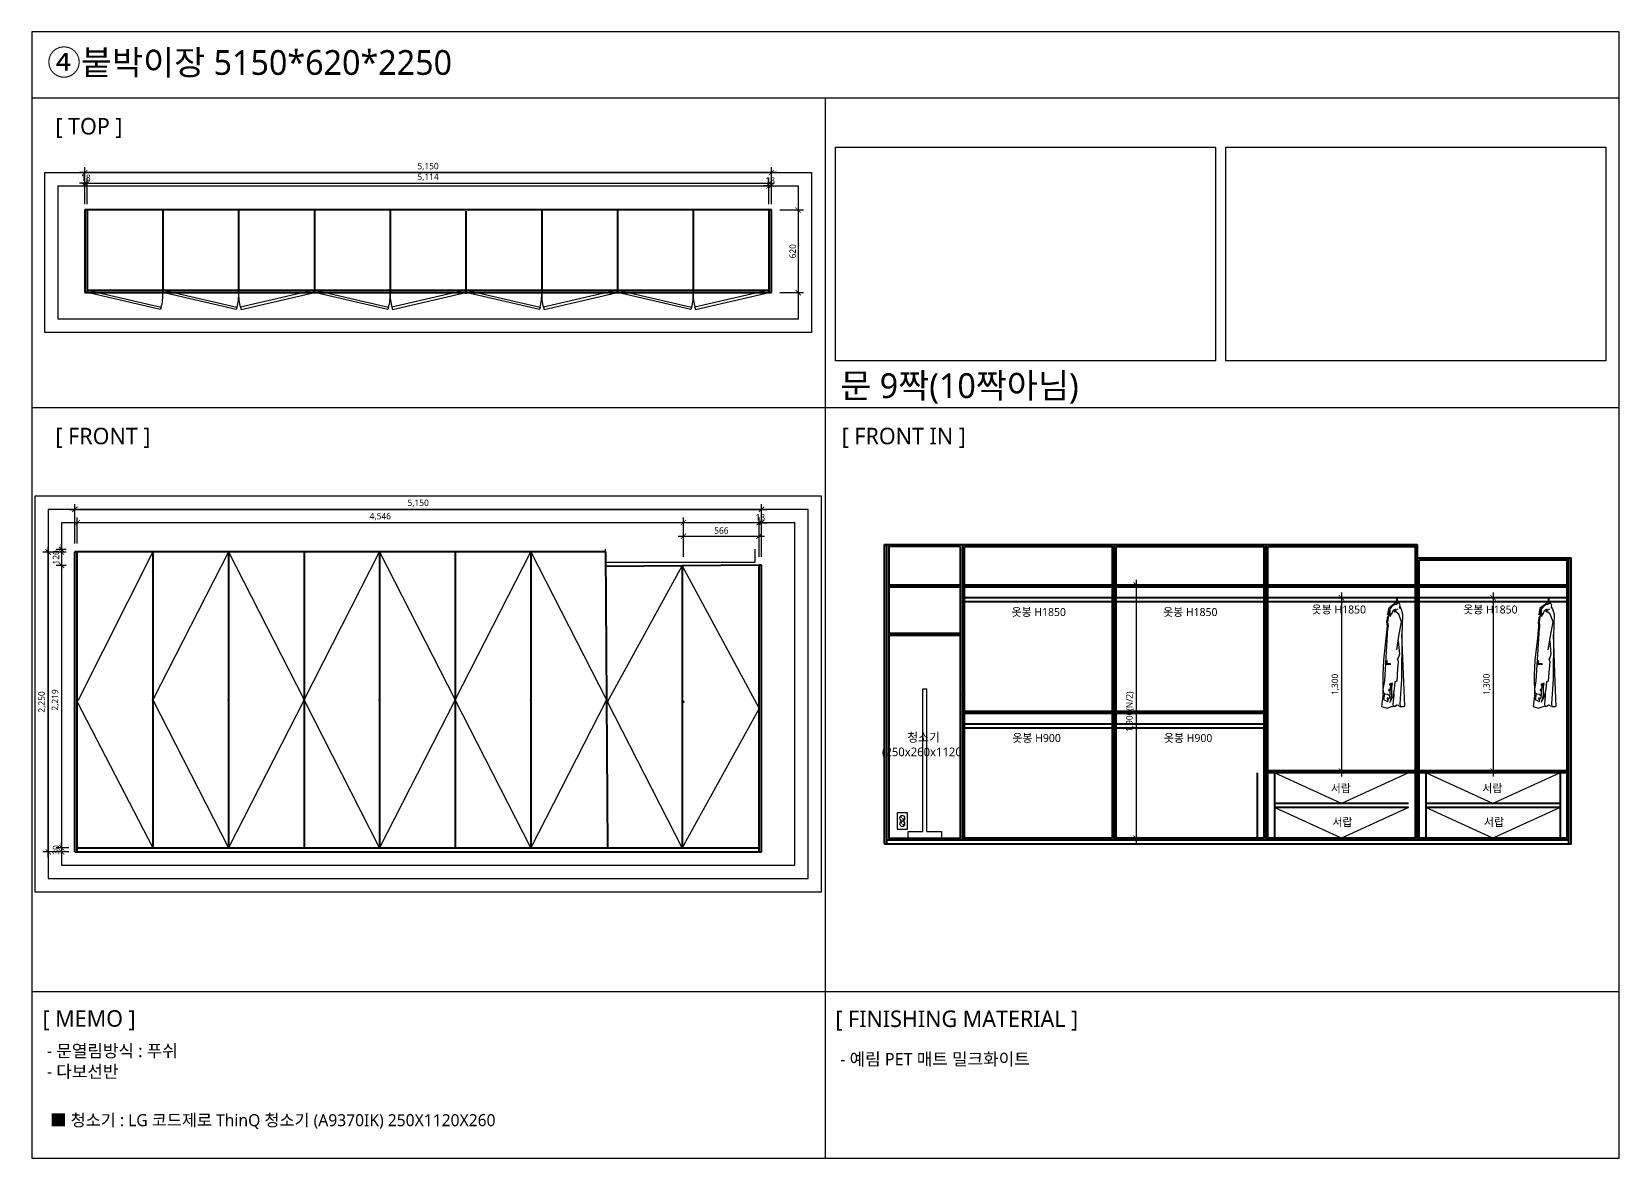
# Model space of a CAD drawing. Header units: millimetres. Extents: x 512 to 764439, y -71 to 559481.
# Drawn here: x 527000 to 538906, y 215319 to 223770 of the extents above; entities that cross this region are included whole.
import ezdxf
from ezdxf.enums import TextEntityAlignment as Align

# ---------------------------------------------------------------- set-up
doc = ezdxf.new("R2010")
doc.units = ezdxf.units.MM
doc.header["$LTSCALE"] = 50
for name, pattern in [('CENTER', [50.8, 31.75, -6.35, 6.35, -6.35]), ('DASHDOT', [1, 0.5, -0.25, 0, -0.25]), ('HIDDENX2', [19.05, 12.7, -6.35])]:
    doc.linetypes.add(name, pattern=pattern)
for name, color, linetype in [('#CENTER', 1, 'CENTER'), ('#FUR_제작', 6, 'Continuous'), ('#TEXT', 7, 'Continuous'), ('#가전가구', 252, 'Continuous'), ('#건축벽체_CON', 2, 'Continuous'), ('#콘센트.스위치', 4, 'Continuous'), ('_R_F_WIN', 4, 'Continuous')]:
    doc.layers.add(name, color=color, linetype=linetype)
doc.layers.add('#Fur', color=6, linetype='Continuous', lineweight=40)
doc.styles.add('CJ-TEXT', font='malgun.ttf')
doc.styles.add('맑은 고딕', font='malgun.ttf')
doc.styles.add('맑은고딕', font='malgun.ttf')
doc.dimstyles.new('DIM-120', dxfattribs={"dimscale": 120, "dimtxt": 0.6, "dimasz": 0.8, "dimexe": 0.8, "dimexo": 0.8, "dimgap": 0.2, "dimtad": 1, "dimdec": 0, "dimlunit": 6, "dimtxsty": '맑은고딕', "dimblk": 'ARCHTICK', "dimcen": 1, "dimdle": 0.8, "dimclrd": 5, "dimclre": 5, "dimclrt": 4, "dimadec": 0, "dimazin": 0, "dimtfac": 1, "dimtdec": 0, "dimtix": 1, "dimtmove": 2, "dimatfit": 3, "dimldrblk": 'ARCHTICK', "dimfxl": 1, "dimtolj": 1, "dimtzin": 0, "dimarcsym": 0})
picture_1 = doc.add_image_def('image1.png', size_in_pixel=(1920, 1080))
picture_2 = doc.add_image_def('image34.png', size_in_pixel=(1920, 1080))

# ---------------------------------------------------------------- blocks, each defined once
blk = doc.blocks.new('_ArchTick')
at = {"color": 0, "linetype": 'ByBlock', "const_width": 0.15}
blk.add_lwpolyline([(-0.5, -0.5), (0.5, 0.5)], dxfattribs=at)
blk = doc.blocks.new('*D297')
at = {"color": 5, "lineweight": -2, "transparency": 16777216}
for p, q in [((527397, 222497), (527397, 222673)), ((527415, 222497), (527415, 222673)), ((527397, 222633), (527357, 222633)), ((527397, 222633), (527415, 222633)), ((527415, 222633), (527455, 222633))]:
    blk.add_line(p, q, dxfattribs=at)
at = {"layer": 'Defpoints', "color": 0, "transparency": 16777216}
for p in [(527415, 222633), (527397, 222433), (527415, 222433)]:
    blk.add_point(p, dxfattribs=at)
at = {"color": 5, "lineweight": -2, "transparency": 16777216, "xscale": 40, "yscale": 40, "zscale": 40}
blk.add_blockref('_ArchTick', (527397, 222633), dxfattribs=at)
at = {"color": 5, "lineweight": -2, "transparency": 16777216, "xscale": 40, "yscale": 40, "zscale": 40, "rotation": 180}
blk.add_blockref('_ArchTick', (527415, 222633), dxfattribs=at)
at = {"color": 4, "transparency": 16777216, "insert": (527406, 222674), "char_height": 48, "attachment_point": 5, "style": '맑은고딕'}
blk.add_mtext('\\A1;18', dxfattribs=at)
blk = doc.blocks.new('*D298')
at = {"color": 5, "lineweight": -2, "transparency": 16777216}
for p, q in [((527415, 222477), (527415, 222673)), ((532529, 222497), (532529, 222673)), ((527375, 222633), (532569, 222633))]:
    blk.add_line(p, q, dxfattribs=at)
at = {"layer": 'Defpoints', "color": 0, "transparency": 16777216}
for p in [(532529, 222633), (527415, 222413), (532529, 222433)]:
    blk.add_point(p, dxfattribs=at)
at = {"color": 5, "lineweight": -2, "transparency": 16777216, "xscale": 40, "yscale": 40, "zscale": 40, "rotation": 180}
blk.add_blockref('_ArchTick', (527415, 222633), dxfattribs=at)
at = {"color": 5, "lineweight": -2, "transparency": 16777216, "xscale": 40, "yscale": 40, "zscale": 40}
blk.add_blockref('_ArchTick', (532529, 222633), dxfattribs=at)
at = {"color": 4, "transparency": 16777216, "insert": (529972, 222678), "char_height": 48, "attachment_point": 5, "style": '맑은고딕'}
blk.add_mtext('\\A1;5,114', dxfattribs=at)
blk = doc.blocks.new('*D116')
at = {"color": 5, "lineweight": -2, "transparency": 16777216}
for p, q in [((532529, 222477), (532529, 222653)), ((532547, 222477), (532547, 222653)), ((532529, 222613), (532489, 222613)), ((532529, 222613), (532547, 222613)), ((532547, 222613), (532587, 222613))]:
    blk.add_line(p, q, dxfattribs=at)
at = {"layer": 'Defpoints', "color": 0, "transparency": 16777216}
for p in [(532547, 222613), (532529, 222413), (532547, 222413)]:
    blk.add_point(p, dxfattribs=at)
at = {"color": 5, "lineweight": -2, "transparency": 16777216, "xscale": 40, "yscale": 40, "zscale": 40}
blk.add_blockref('_ArchTick', (532529, 222613), dxfattribs=at)
at = {"color": 5, "lineweight": -2, "transparency": 16777216, "xscale": 40, "yscale": 40, "zscale": 40, "rotation": 180}
blk.add_blockref('_ArchTick', (532547, 222613), dxfattribs=at)
at = {"color": 4, "transparency": 16777216, "insert": (532538, 222654), "char_height": 48, "attachment_point": 5, "style": '맑은고딕'}
blk.add_mtext('\\A1;18', dxfattribs=at)
blk = doc.blocks.new('*D117')
at = {"color": 5, "lineweight": -2, "transparency": 16777216}
for p, q in [((532587, 222713), (527357, 222713)), ((527397, 222477), (527397, 222753)), ((532547, 222477), (532547, 222753))]:
    blk.add_line(p, q, dxfattribs=at)
at = {"layer": 'Defpoints', "color": 0, "transparency": 16777216}
for p in [(527397, 222713), (527397, 222413), (532547, 222413)]:
    blk.add_point(p, dxfattribs=at)
at = {"color": 5, "lineweight": -2, "transparency": 16777216, "xscale": 40, "yscale": 40, "zscale": 40, "rotation": 180}
blk.add_blockref('_ArchTick', (527397, 222713), dxfattribs=at)
at = {"color": 5, "lineweight": -2, "transparency": 16777216, "xscale": 40, "yscale": 40, "zscale": 40}
blk.add_blockref('_ArchTick', (532547, 222713), dxfattribs=at)
at = {"color": 4, "transparency": 16777216, "insert": (529972, 222758), "char_height": 48, "attachment_point": 5, "style": '맑은고딕'}
blk.add_mtext('\\A1;5,150', dxfattribs=at)
blk = doc.blocks.new('*D299')
at = {"color": 5, "lineweight": -2, "transparency": 16777216}
for p, q in [((532611, 222433), (532787, 222433)), ((532747, 222473), (532747, 221773)), ((532611, 221813), (532787, 221813))]:
    blk.add_line(p, q, dxfattribs=at)
at = {"layer": 'Defpoints', "color": 0, "transparency": 16777216}
for p in [(532547, 222433), (532547, 221813), (532747, 221813)]:
    blk.add_point(p, dxfattribs=at)
at = {"color": 5, "lineweight": -2, "transparency": 16777216, "xscale": 40, "yscale": 40, "zscale": 40}
for p, rotation in [((532747, 222433), 90), ((532747, 221813), 270)]:
    blk.add_blockref('_ArchTick', p, dxfattribs=dict(at, rotation=rotation))
at = {"color": 4, "transparency": 16777216, "insert": (532707, 222123), "char_height": 48, "attachment_point": 5, "rotation": 90, "style": '맑은고딕'}
blk.add_mtext('\\A1;620', dxfattribs=at)
blk = doc.blocks.new('*D300')
at = {"color": 5, "lineweight": -2, "transparency": 16777216}
for p, q in [((531927, 220087), (527301, 220087)), ((527341, 219931), (527341, 220127)), ((531887, 219831), (531887, 220127))]:
    blk.add_line(p, q, dxfattribs=at)
at = {"layer": 'Defpoints', "color": 0, "transparency": 16777216}
for p in [(527341, 220087), (527341, 219867), (531887, 219767)]:
    blk.add_point(p, dxfattribs=at)
at = {"color": 5, "lineweight": -2, "transparency": 16777216, "xscale": 40, "yscale": 40, "zscale": 40, "rotation": 180}
blk.add_blockref('_ArchTick', (527341, 220087), dxfattribs=at)
at = {"color": 5, "lineweight": -2, "transparency": 16777216, "xscale": 40, "yscale": 40, "zscale": 40}
blk.add_blockref('_ArchTick', (531887, 220087), dxfattribs=at)
at = {"color": 4, "transparency": 16777216, "insert": (529614, 220132), "char_height": 48, "attachment_point": 5, "style": '맑은고딕'}
blk.add_mtext('\\A1;4,546', dxfattribs=at)
blk = doc.blocks.new('*D301')
at = {"color": 5, "lineweight": -2, "transparency": 16777216}
for p, q in [((531889, 219831), (531889, 220027)), ((532455, 219831), (532455, 220027)), ((531849, 219987), (532495, 219987))]:
    blk.add_line(p, q, dxfattribs=at)
at = {"layer": 'Defpoints', "color": 0, "transparency": 16777216}
for p in [(532455, 219987), (531889, 219767), (532455, 219767)]:
    blk.add_point(p, dxfattribs=at)
at = {"color": 5, "lineweight": -2, "transparency": 16777216, "xscale": 40, "yscale": 40, "zscale": 40, "rotation": 180}
blk.add_blockref('_ArchTick', (531889, 219987), dxfattribs=at)
at = {"color": 5, "lineweight": -2, "transparency": 16777216, "xscale": 40, "yscale": 40, "zscale": 40}
blk.add_blockref('_ArchTick', (532455, 219987), dxfattribs=at)
at = {"color": 4, "transparency": 16777216, "insert": (532172, 220028), "char_height": 48, "attachment_point": 5, "style": '맑은고딕'}
blk.add_mtext('\\A1;566', dxfattribs=at)
blk = doc.blocks.new('*D118')
at = {"color": 5, "lineweight": -2, "transparency": 16777216}
for p, q in [((532455, 220087), (532415, 220087)), ((532455, 219931), (532455, 220127)), ((532455, 220087), (532473, 220087)), ((532473, 219831), (532473, 220127)), ((532473, 220087), (532513, 220087))]:
    blk.add_line(p, q, dxfattribs=at)
at = {"layer": 'Defpoints', "color": 0, "transparency": 16777216}
for p in [(532473, 220087), (532455, 219867), (532473, 219767)]:
    blk.add_point(p, dxfattribs=at)
at = {"color": 5, "lineweight": -2, "transparency": 16777216, "xscale": 40, "yscale": 40, "zscale": 40}
blk.add_blockref('_ArchTick', (532455, 220087), dxfattribs=at)
at = {"color": 5, "lineweight": -2, "transparency": 16777216, "xscale": 40, "yscale": 40, "zscale": 40, "rotation": 180}
blk.add_blockref('_ArchTick', (532473, 220087), dxfattribs=at)
at = {"color": 4, "transparency": 16777216, "insert": (532464, 220128), "char_height": 48, "attachment_point": 5, "style": '맑은고딕'}
blk.add_mtext('\\A1;18', dxfattribs=at)
blk = doc.blocks.new('*D119')
at = {"color": 5, "lineweight": -2, "transparency": 16777216}
for p, q in [((527283, 220187), (532513, 220187)), ((527323, 219931), (527323, 220227)), ((532473, 219931), (532473, 220227))]:
    blk.add_line(p, q, dxfattribs=at)
at = {"layer": 'Defpoints', "color": 0, "transparency": 16777216}
for p in [(532473, 220187), (527323, 219867), (532473, 219867)]:
    blk.add_point(p, dxfattribs=at)
at = {"color": 5, "lineweight": -2, "transparency": 16777216, "xscale": 40, "yscale": 40, "zscale": 40, "rotation": 180}
blk.add_blockref('_ArchTick', (527323, 220187), dxfattribs=at)
at = {"color": 5, "lineweight": -2, "transparency": 16777216, "xscale": 40, "yscale": 40, "zscale": 40}
blk.add_blockref('_ArchTick', (532473, 220187), dxfattribs=at)
at = {"color": 4, "transparency": 16777216, "insert": (529898, 220232), "char_height": 48, "attachment_point": 5, "style": '맑은고딕'}
blk.add_mtext('\\A1;5,150', dxfattribs=at)
blk = doc.blocks.new('*D302')
at = {"color": 5, "lineweight": -2, "transparency": 16777216}
for p, q in [((527223, 219887), (527223, 219927)), ((527259, 219887), (527183, 219887)), ((527223, 219887), (527223, 219767)), ((527259, 219767), (527183, 219767)), ((527223, 219767), (527223, 219727))]:
    blk.add_line(p, q, dxfattribs=at)
at = {"layer": 'Defpoints', "color": 0, "transparency": 16777216}
for p in [(527323, 219887), (527223, 219767), (527323, 219767)]:
    blk.add_point(p, dxfattribs=at)
at = {"color": 5, "lineweight": -2, "transparency": 16777216, "xscale": 40, "yscale": 40, "zscale": 40}
for p, rotation in [((527223, 219887), 270), ((527223, 219767), 90)]:
    blk.add_blockref('_ArchTick', p, dxfattribs=dict(at, rotation=rotation))
at = {"color": 4, "transparency": 16777216, "insert": (527182, 219827), "char_height": 48, "attachment_point": 5, "rotation": 90, "style": '맑은고딕'}
blk.add_mtext('\\A1;120', dxfattribs=at)
blk = doc.blocks.new('*D120')
at = {"layer": 'Defpoints', "color": 5, "lineweight": -2, "transparency": 16777216}
for p, q in [((527223, 219906), (527223, 217607)), ((527256, 219866), (527183, 219866)), ((527256, 217647), (527183, 217647))]:
    blk.add_line(p, q, dxfattribs=at)
at = {"layer": 'Defpoints', "color": 0, "transparency": 16777216}
for p in [(527320, 219866), (527223, 217647), (527320, 217647)]:
    blk.add_point(p, dxfattribs=at)
at = {"layer": 'Defpoints', "color": 5, "lineweight": -2, "transparency": 16777216, "xscale": 40, "yscale": 40, "zscale": 40}
for p, rotation in [((527223, 219866), 90), ((527223, 217647), 270)]:
    blk.add_blockref('_ArchTick', p, dxfattribs=dict(at, rotation=rotation))
at = {"layer": 'Defpoints', "color": 4, "transparency": 16777216, "insert": (527178, 218757), "char_height": 48, "attachment_point": 5, "rotation": 90, "style": '맑은고딕'}
blk.add_mtext('\\A1;2,219', dxfattribs=at)
blk = doc.blocks.new('*D121')
at = {"color": 5, "lineweight": -2, "transparency": 16777216}
for p, q in [((527123, 217577), (527123, 219907)), ((527259, 219867), (527083, 219867)), ((527256, 217617), (527083, 217617))]:
    blk.add_line(p, q, dxfattribs=at)
at = {"layer": 'Defpoints', "color": 0, "transparency": 16777216}
for p in [(527123, 219867), (527323, 219867), (527320, 217617)]:
    blk.add_point(p, dxfattribs=at)
at = {"color": 5, "lineweight": -2, "transparency": 16777216, "xscale": 40, "yscale": 40, "zscale": 40}
for p, rotation in [((527123, 219867), 90), ((527123, 217617), 270)]:
    blk.add_blockref('_ArchTick', p, dxfattribs=dict(at, rotation=rotation))
at = {"color": 4, "transparency": 16777216, "insert": (527078, 218742), "char_height": 48, "attachment_point": 5, "rotation": 90, "style": '맑은고딕'}
blk.add_mtext('\\A1;2,250', dxfattribs=at)
blk = doc.blocks.new('*D303')
at = {"color": 5, "lineweight": -2, "transparency": 16777216}
for p, q in [((527277, 217647), (527183, 217647)), ((527223, 217647), (527223, 217687)), ((527223, 217647), (527223, 217617)), ((527277, 217617), (527183, 217617)), ((527223, 217617), (527223, 217577))]:
    blk.add_line(p, q, dxfattribs=at)
at = {"layer": 'Defpoints', "color": 0, "transparency": 16777216}
for p in [(527341, 217647), (527223, 217617), (527341, 217617)]:
    blk.add_point(p, dxfattribs=at)
at = {"color": 5, "lineweight": -2, "transparency": 16777216, "xscale": 40, "yscale": 40, "zscale": 40}
for p, rotation in [((527223, 217647), 270), ((527223, 217617), 90)]:
    blk.add_blockref('_ArchTick', p, dxfattribs=dict(at, rotation=rotation))
at = {"color": 4, "transparency": 16777216, "insert": (527182, 217632), "char_height": 48, "attachment_point": 5, "rotation": 90, "style": '맑은고딕'}
blk.add_mtext('\\A1;30', dxfattribs=at)
blk = doc.blocks.new('clo_1')
at = {"layer": '#가전가구', "color": 252, "linetype": 'HIDDENX2', "ltscale": 100}
for p, q in [((294533, -285586), (294532, -285594)), ((294539, -285578), (294533, -285586)), ((294542, -285558), (294537, -285567)), ((294537, -285567), (294539, -285578)), ((294548, -285550), (294542, -285558)), ((294546, -285637), (294574, -285615)), ((294548, -285550), (294554, -285557)), ((294548, -285550), (294555, -285550)), ((294554, -285557), (294563, -285564)), ((294555, -285553), (294555, -285513)), ((294559, -285554), (294559, -285513)), ((294559, -285551), (294575, -285557)), ((294563, -285564), (294580, -285568)), ((294578, -285601), (294567, -285598)), ((294575, -285557), (294585, -285564)), ((294588, -285610), (294578, -285601)), ((294580, -285568), (294597, -285579)), ((294585, -285564), (294594, -285571)), ((294596, -285630), (294588, -285610)), ((294594, -285571), (294605, -285577)), ((294597, -285579), (294613, -285600)), ((294605, -285577), (294623, -285595)), ((294613, -285600), (294612, -285655)), ((294621, -285608), (294618, -285626)), ((294619, -285621), (294621, -285608)), ((294623, -285595), (294631, -285643)), ((294525, -285694), (294546, -285637)), ((294544, -285802), (294525, -285694)), ((294612, -285655), (294596, -285630)), ((294618, -285626), (294622, -285636)), ((294624, -285629), (294619, -285621)), ((294622, -285636), (294629, -285699)), ((294631, -285643), (294624, -285629)), ((294629, -285699), (294626, -285723)), ((294626, -285723), (294627, -285742)), ((294630, -285654), (294637, -285697)), ((294637, -285697), (294633, -285726)), ((294633, -285726), (294642, -285817)), ((294550, -285840), (294541, -285937)), ((294561, -285905), (294544, -285802)), ((294651, -286137), (294627, -285742)), ((294642, -285817), (294661, -285983)), ((294541, -285937), (294554, -285981)), ((294558, -285971), (294550, -285991)), ((294550, -285991), (294552, -286027)), ((294552, -286027), (294555, -286044)), ((294555, -286044), (294561, -286140)), ((294607, -286011), (294621, -286010)), ((294607, -286018), (294607, -286011)), ((294610, -286013), (294607, -286018)), ((294629, -286012), (294610, -286013)), ((294621, -286010), (294635, -286010)), ((294639, -286013), (294629, -286012)), ((294631, -285993), (294636, -285985)), ((294638, -286005), (294631, -285993)), ((294635, -286010), (294638, -286005)), ((294644, -286020), (294639, -286013)), ((294661, -285983), (294666, -286096)), ((294561, -286140), (294574, -286144)), ((294574, -286144), (294580, -286199)), ((294580, -286199), (294591, -286256)), ((294599, -286152), (294594, -286161)), ((294594, -286161), (294599, -286185)), ((294608, -286190), (294599, -286152)), ((294599, -286185), (294599, -286242)), ((294613, -286263), (294608, -286190)), ((294662, -286201), (294651, -286137)), ((294657, -286231), (294662, -286201)), ((294666, -286096), (294665, -286250)), ((294600, -286330), (294585, -286328)), ((294591, -286256), (294613, -286300)), ((294599, -286242), (294607, -286278)), ((294633, -286342), (294600, -286330)), ((294607, -286278), (294613, -286300)), ((294623, -286272), (294613, -286263)), ((294627, -286294), (294623, -286272)), ((294627, -286294), (294657, -286281)), ((294674, -286329), (294633, -286342)), ((294649, -286234), (294657, -286231)), ((294657, -286281), (294649, -286234)), ((294665, -286250), (294674, -286329))]:
    blk.add_line(p, q, dxfattribs=at)
for points in [[(294542, -285584), (294528, -285598), (294517, -285639), (294522, -285799), (294525, -286126), (294537, -286311), (294535, -286330), (294543, -286327), (294546, -286327), (294548, -286322), (294559, -286320), (294570, -286327), (294576, -286330), (294573, -286325), (294570, -286330), (294581, -286329), (294584, -286331), (294587, -286311), (294581, -286250), (294582, -286218)], [(294580, -285623), (294567, -285606), (294549, -285597)], [(294535, -286330), (294509, -286331), (294501, -286328), (294508, -286148), (294522, -285790)], [(294605, -286257), (294600, -286267)], [(294645, -286235), (294629, -286237), (294618, -286245), (294612, -286250)]]:
    blk.add_lwpolyline(points, dxfattribs=at)
for centre in [(294611, -286165), (294618, -286207), (294629, -286271)]:
    blk.add_circle(centre, 3.95, dxfattribs=at)
blk = doc.blocks.new('*D277')
at = {"color": 5, "lineweight": -2, "transparency": 16777216}
for p, q in [((537959, 219564), (537959, 218184)), ((537895, 219524), (537919, 219524)), ((537895, 218224), (537919, 218224))]:
    blk.add_line(p, q, dxfattribs=at)
at = {"layer": 'Defpoints', "color": 0, "transparency": 16777216}
for p in [(537959, 219524), (537959, 218224), (537959, 218224)]:
    blk.add_point(p, dxfattribs=at)
at = {"color": 5, "lineweight": -2, "transparency": 16777216, "xscale": 40, "yscale": 40, "zscale": 40}
for p, rotation in [((537959, 219524), 90), ((537959, 218224), 270)]:
    blk.add_blockref('_ArchTick', p, dxfattribs=dict(at, rotation=rotation))
at = {"color": 4, "transparency": 16777216, "insert": (537914, 218874), "char_height": 48, "attachment_point": 5, "rotation": 90, "style": '맑은고딕'}
blk.add_mtext('\\A1;1,300', dxfattribs=at)
blk = doc.blocks.new('*D278')
at = {"color": 5, "lineweight": -2, "transparency": 16777216}
for p, q in [((536822, 219564), (536822, 218184)), ((536758, 219524), (536782, 219524)), ((536758, 218224), (536782, 218224))]:
    blk.add_line(p, q, dxfattribs=at)
at = {"layer": 'Defpoints', "color": 0, "transparency": 16777216}
for p in [(536822, 219524), (536822, 218224), (536822, 218224)]:
    blk.add_point(p, dxfattribs=at)
at = {"color": 5, "lineweight": -2, "transparency": 16777216, "xscale": 40, "yscale": 40, "zscale": 40}
for p, rotation in [((536822, 219524), 90), ((536822, 218224), 270)]:
    blk.add_blockref('_ArchTick', p, dxfattribs=dict(at, rotation=rotation))
at = {"color": 4, "transparency": 16777216, "insert": (536777, 218874), "char_height": 48, "attachment_point": 5, "rotation": 90, "style": '맑은고딕'}
blk.add_mtext('\\A1;1,300', dxfattribs=at)
blk = doc.blocks.new('2구 콘센트 입면')
at = {"layer": '#콘센트.스위치', "color": 252}
blk.add_lwpolyline([(323692, 76358), (323764, 76358, -0.414214), (323767, 76355), (323767, 76237, -0.414214), (323764, 76234), (323692, 76234, -0.414214), (323689, 76237), (323689, 76355, -0.414214)], format="xyb", close=True, dxfattribs=at)
for centre, radius in [((323728, 76317), 20.1), ((323735, 76323), 2.26), ((323728, 76275), 20.1), ((323721, 76310), 2.26), ((323721, 76267), 2.26), ((323735, 76281), 2.26)]:
    blk.add_circle(centre, radius, dxfattribs=at)
blk = doc.blocks.new('fggdfg')
at = {"layer": '#가전가구'}
for p, q in [((365173, 20939), (365173, 22009)), ((365203, 22009), (365173, 22009)), ((365203, 20939), (365203, 22009)), ((365173, 20939), (365063, 20939)), ((365063, 20939), (365063, 20889)), ((365063, 20889), (365313, 20889)), ((365313, 20939), (365203, 20939)), ((365313, 20889), (365313, 20939))]:
    blk.add_line(p, q, dxfattribs=at)
blk = doc.blocks.new('*D279')
at = {"color": 5, "lineweight": -2, "transparency": 16777216}
for p, q in [((535197, 219619), (535323, 219619)), ((535283, 219659), (535283, 217679)), ((535197, 217719), (535323, 217719))]:
    blk.add_line(p, q, dxfattribs=at)
at = {"layer": 'Defpoints', "color": 0, "transparency": 16777216}
for p in [(535133, 219619), (535133, 217719), (535283, 217719)]:
    blk.add_point(p, dxfattribs=at)
at = {"color": 5, "lineweight": -2, "transparency": 16777216, "xscale": 40, "yscale": 40, "zscale": 40}
for p, rotation in [((535283, 219619), 90), ((535283, 217719), 270)]:
    blk.add_blockref('_ArchTick', p, dxfattribs=dict(at, rotation=rotation))
at = {"color": 4, "transparency": 16777216, "insert": (535237, 218669), "char_height": 48, "attachment_point": 5, "rotation": 90, "style": '맑은고딕'}
blk.add_mtext('\\A1;1,900(N/2)', dxfattribs=at)

msp = doc.modelspace()

# ---------------------------------------------------------------- linework, layer by layer
at = {"layer": '#CENTER', "linetype": 'DASHDOT', "ltscale": 50}
for p, q in [((527907.90992582, 219867.05351195), (527340.87889479, 218742.05351195)), ((528474.94095684, 219867.05351195), (527907.90992582, 218757.05351195)), ((528474.94095684, 219867.05351195), (529041.97198787, 218757.05351195)), ((529041.97198787, 218757.05351195), (529609.0030189, 219867.05351195)), ((529609.0030189, 219867.05351195), (530176.03404993, 218757.05351195)), ((530176.03404993, 218757.05351195), (530743.06508096, 219867.05351195)), ((530743.06508096, 219867.05351195), (531310.09611199, 218757.05351195)), ((531318.4344503, 218742.05351195), (531878.97724054, 219763.01816503)), ((531878.97724054, 219763.01816503), (532454.87889474, 218692.05351195)), ((527340.87889479, 218742.05351195), (527907.90992582, 217647.05351195)), ((527907.90992582, 218757.05351195), (528474.94095684, 217647.05351195)), ((529041.97198787, 218757.05351195), (528474.94095684, 217647.05351195)), ((529609.0030189, 217647.05351195), (529041.97198787, 218757.05351195)), ((530176.03404993, 218757.05351195), (529609.0030189, 217647.05351195)), ((530743.06508096, 217647.05351195), (530176.03404993, 218757.05351195)), ((531310.09611199, 218757.05351195), (530743.06508096, 217647.05351195)), ((531878.97724054, 217647.05351195), (531318.4344503, 218742.05351195)), ((532454.87889474, 218692.05351195), (531878.97724054, 217647.05351195))]:
    msp.add_line(p, q, dxfattribs=at)
at = {"layer": '#CENTER', "linetype": 'DASHDOT', "ltscale": 30}
for p, q in [((536822.1990676, 217979.39586353), (536318.97684539, 218209.39586353)), ((537325.42128982, 218209.39586353), (536822.1990676, 217979.39586353)), ((537958.64351204, 217979.39586353), (537455.42128982, 218209.39586353)), ((538461.86573425, 218209.39586353), (537958.64351204, 217979.39586353)), ((536822.1990676, 217719.39586353), (536318.97684539, 217949.39586353)), ((537325.42128982, 217949.39586353), (536822.1990676, 217719.39586353)), ((537958.64351204, 217719.39586353), (537455.42128982, 217949.39586353)), ((538461.86573425, 217949.39586353), (537958.64351204, 217719.39586353))]:
    msp.add_line(p, q, dxfattribs=at)
at = {"layer": '#Fur', "ltscale": 2}
for p, q in [((532547.31627791, 222433.40205701), (527397.31627791, 222433.40205701)), ((527397.31627791, 222433.40205701), (527397.31627791, 221813.40205701)), ((527415.31627791, 222433.40205701), (527415.31627791, 221813.40205701)), ((527983.53850013, 222433.40205701), (527983.53850013, 221813.40205701)), ((528551.76072235, 222433.40205701), (528551.76072235, 221813.40205701)), ((529119.98294458, 222433.40205701), (529119.98294458, 221813.40205701)), ((529688.2051668, 222433.40205701), (529688.2051668, 221813.40205701)), ((530256.42738902, 222424.40205701), (530256.42738902, 221804.40205701)), ((530824.64961124, 222433.40205701), (530824.64961124, 221813.40205701)), ((531392.87183346, 222433.40205701), (531392.87183346, 221813.40205701)), ((531961.09405569, 222433.40205701), (531961.09405569, 221813.40205701)), ((532529.31627791, 221813.40205701), (532529.31627791, 222433.40205701)), ((532547.31627791, 221813.40205701), (532547.31627791, 222433.40205701)), ((527397.31627791, 221813.40205701), (532547.31627791, 221813.40205701)), ((527415.31627791, 221831.40205701), (532529.31627791, 221831.40205701)), ((527983.53850013, 221831.40205701), (527983.53850013, 221813.40205701)), ((529119.98294458, 221831.40205701), (529119.98294458, 221813.40205701)), ((530256.42738902, 221831.40205701), (530256.42738902, 221813.40205701)), ((531392.87183346, 221831.40205701), (531392.87183346, 221813.40205701)), ((533394.86573425, 217674.39586353), (533394.86573425, 219924.39586353)), ((533394.86573425, 219924.39586353), (537390.42128982, 219924.39586353)), ((533412.8657343, 217674.39586353), (533412.8657343, 219924.39586353)), ((533981.08795652, 219924.39586353), (533981.08795652, 217704.39586353)), ((535117.53240095, 219924.39586353), (535117.53240095, 217704.39586353)), ((536253.97684539, 219924.39586353), (536253.97684539, 217704.39586353)), ((537390.42128982, 219924.39586353), (537390.42128982, 217704.39586353)), ((527322.87889479, 217617.05351195), (527322.87889479, 219867.05351195)), ((531302.87889479, 219867.05351195), (527322.87889479, 219867.05351195)), ((527340.87889479, 217617.05351195), (527340.87889479, 219867.05351195)), ((527907.90992582, 219867.05351195), (527907.90992582, 217647.05351195)), ((528474.94095684, 219867.05351195), (528474.94095684, 217647.05351195)), ((529041.97198787, 219867.05351195), (529041.97198787, 217647.05351195)), ((529609.0030189, 219867.05351195), (529609.0030189, 217647.05351195)), ((530176.03404993, 219867.05351195), (530176.03404993, 217647.05351195)), ((530743.06508096, 219867.05351195), (530743.06508096, 217647.05351195)), ((531302.31833423, 219867.05351195), (531317.87388974, 217647.05351195)), ((537390.42128982, 219824.39586353), (538544.86573425, 219824.39586353)), ((538526.86573425, 217674.39586353), (538526.86573425, 219824.39586353)), ((538544.86573425, 217674.39586353), (538544.86573425, 219824.39586353)), ((532454.87889474, 219767.05351195), (531303.07558633, 219758.98281812)), ((531878.97724054, 219763.01816503), (531878.97724054, 217647.05351195)), ((532454.87889474, 217617.05351195), (532454.87889474, 219767.05351195)), ((532472.87889479, 219767.05351195), (532454.87889474, 219767.05351195)), ((532472.87889479, 217617.05351195), (532472.87889479, 219767.05351195)), ((527340.87889479, 217647.05351195), (532454.87889474, 217647.05351195)), ((538544.86573425, 217674.39586353), (533394.86573425, 217674.39586353)), ((538526.86573425, 217704.39586353), (533412.8657343, 217704.39586353)), ((527322.87889479, 217617.05351195), (532472.87889479, 217617.05351195))]:
    msp.add_line(p, q, dxfattribs=at)
at = {"layer": '#Fur', "color": 223, "ltscale": 2}
for p, q in [((533966.08795652, 219619.39586353), (533427.8657343, 219619.39586353)), ((533966.08795652, 219604.39586353), (533427.8657343, 219604.39586353)), ((535102.53240095, 219619.39586353), (533996.08795652, 219619.39586353)), ((535102.53240095, 219604.39586353), (533996.08795652, 219604.39586353)), ((536238.97684539, 219619.39586353), (535132.53240095, 219619.39586353)), ((536238.97684539, 219604.39586353), (535132.53240095, 219604.39586353)), ((537375.42128982, 219619.39586353), (536268.97684539, 219619.39586353)), ((537375.42128982, 219604.39586353), (536268.97684539, 219604.39586353)), ((538511.86573425, 219619.39586353), (537405.42128982, 219619.39586353)), ((538511.86573425, 219604.39586353), (537405.42128982, 219604.39586353)), ((535102.53240095, 219524.39586353), (533996.08795652, 219524.39586353)), ((535102.53240095, 219524.39586353), (533996.08795652, 219524.39586353)), ((535102.53240095, 219494.39586353), (533996.08795652, 219494.39586353)), ((535102.53240095, 219494.39586353), (533996.08795652, 219494.39586353)), ((536238.97684539, 219524.39586353), (535132.53240095, 219524.39586353)), ((536238.97684539, 219524.39586353), (535132.53240095, 219524.39586353)), ((536238.97684539, 219494.39586353), (535132.53240095, 219494.39586353)), ((536238.97684539, 219494.39586353), (535132.53240095, 219494.39586353)), ((537375.42128982, 219524.39586353), (536268.97684539, 219524.39586353)), ((537375.42128982, 219494.39586353), (536268.97684539, 219494.39586353)), ((538511.86573425, 219524.39586353), (537405.42128982, 219524.39586353)), ((538511.86573425, 219494.39586353), (537405.42128982, 219494.39586353)), ((533966.08795652, 219254.39586353), (533427.8657343, 219254.39586353)), ((533966.08795652, 219239.39586353), (533427.8657343, 219239.39586353)), ((535102.53240095, 218669.39586353), (533996.08795652, 218669.39586353)), ((535102.53240095, 218654.39586353), (533996.08795652, 218654.39586353)), ((536238.97684539, 218669.39586353), (535132.53240095, 218669.39586353)), ((536238.97684539, 218654.39586353), (535132.53240095, 218654.39586353)), ((535102.53240095, 218574.39586353), (533996.08795652, 218574.39586353)), ((535102.53240095, 218574.39586353), (533996.08795652, 218574.39586353)), ((535102.53240095, 218544.39586353), (533996.08795652, 218544.39586353)), ((535102.53240095, 218544.39586353), (533996.08795652, 218544.39586353)), ((536238.97684539, 218574.39586353), (535132.53240095, 218574.39586353)), ((536238.97684539, 218574.39586353), (535132.53240095, 218574.39586353)), ((536238.97684539, 218544.39586353), (535132.53240095, 218544.39586353)), ((536238.97684539, 218544.39586353), (535132.53240095, 218544.39586353)), ((536188.97684539, 218209.39586353), (536188.97684539, 217719.39586353)), ((537375.42128982, 218224.39586353), (536268.97684539, 218224.39586353)), ((537375.42128982, 218209.39586353), (536268.97684539, 218209.39586353)), ((536318.97684539, 218209.39586353), (536318.97684539, 217719.39586353)), ((538511.86573425, 218224.39586353), (537405.42128982, 218224.39586353)), ((538511.86573425, 218209.39586353), (537405.42128982, 218209.39586353)), ((537455.42128982, 218209.39586353), (537455.42128982, 217719.39586353)), ((538461.86573425, 218209.39586353), (538461.86573425, 217719.39586353)), ((537325.42128982, 217979.39586353), (536318.97684539, 217979.39586353)), ((537325.42128982, 217949.39586353), (536318.97684539, 217949.39586353)), ((538461.86573425, 217979.39586353), (537455.42128982, 217979.39586353)), ((538461.86573425, 217949.39586353), (537455.42128982, 217949.39586353))]:
    msp.add_line(p, q, dxfattribs=at)
for points in [[(533966.08795652, 219909.39586353), (533427.8657343, 219909.39586353), (533427.8657343, 217719.39586353), (533966.08795652, 217719.39586353)], [(533996.08795652, 219909.39586353), (535102.53240095, 219909.39586353), (535102.53240095, 217719.39586353), (533996.08795652, 217719.39586353)], [(535132.53240095, 219909.39586353), (536238.97684539, 219909.39586353), (536238.97684539, 217719.39586353), (535132.53240095, 217719.39586353)], [(536268.97684539, 219909.39586353), (537375.42128982, 219909.39586353), (537375.42128982, 217719.39586353), (536268.97684539, 217719.39586353)], [(537405.42128982, 219809.39586353), (538511.86573425, 219809.39586353), (538511.86573425, 217719.39586353), (537405.42128982, 217719.39586353)]]:
    msp.add_lwpolyline(points, close=True, dxfattribs=at)
at = {"layer": '#Fur'}
for p in [(527907.90992582, 218757.05351195), (528474.94095684, 218757.05351195), (529041.97198787, 218757.05351195), (529609.0030189, 218757.05351195), (530176.03404993, 218757.05351195), (530743.06508096, 218757.05351195), (531318.4344503, 218742.05351195), (531886.65667252, 218742.05351195), (533981.08795652, 218799.39586353), (535117.53240095, 218799.39586353), (536253.97684539, 218799.39586353), (537390.42128982, 218799.39586353)]:
    msp.add_point(p, dxfattribs=at)
at = {"layer": '#FUR_제작', "color": 252}
for points in [[(527419.97502066, 221830.78872188), (527970.58440373, 221702.80761929), (527965.92566092, 221685.42095442), (527415.31627784, 221813.40205701)], [(527988.19724288, 221830.78872188), (528538.80662595, 221702.80761929), (528534.14788314, 221685.42095442), (527983.53850007, 221813.40205701)], [(529115.3242017, 221830.78872188), (528564.71481863, 221702.80761929), (528569.37356144, 221685.42095442), (529119.98294451, 221813.40205701)], [(529124.64168732, 221830.78872188), (529675.25107039, 221702.80761929), (529670.59232758, 221685.42095442), (529119.98294451, 221813.402057)], [(530251.76864614, 221830.78872188), (529701.15926307, 221702.80761929), (529705.81800588, 221685.42095442), (530256.42738896, 221813.402057)], [(530261.08613177, 221830.78872188), (530811.69551484, 221702.80761929), (530807.03677203, 221685.42095442), (530256.42738896, 221813.402057)], [(531388.21309059, 221830.78872188), (530837.60370752, 221702.80761929), (530842.26245033, 221685.42095442), (531392.8718334, 221813.402057)], [(531397.53057628, 221830.78872187), (531948.13995935, 221702.80761928), (531943.48121654, 221685.42095441), (531392.87183346, 221813.402057)], [(532524.6575351, 221830.78872187), (531974.04815202, 221702.80761928), (531978.70689484, 221685.42095441), (532529.31627791, 221813.402057)]]:
    msp.add_lwpolyline(points, close=True, dxfattribs=at)
for centre, start, end in [((527650.41992541, 221796.3648618), 343.7107829163, 2.9278150597), ((528218.64214763, 221796.3648618), 343.7107829163, 2.9278150597), ((528884.87929695, 221796.3648618), 177.0721849403, 196.2892170837), ((529355.08659207, 221796.36486179), 343.7107829163, 2.9278150597), ((530021.32374139, 221796.36486179), 177.0721849403, 196.2892170837), ((530491.53103652, 221796.36486179), 343.7107829163, 2.9278150597), ((531157.76818584, 221796.36486179), 177.0721849403, 196.2892170837), ((531627.97548103, 221796.36486179), 343.7107829163, 2.9278150597), ((532294.21263035, 221796.36486179), 177.0721849403, 196.2892170837)]:
    msp.add_arc(centre, 333.55396985, start, end, dxfattribs=at)
at = {"layer": '#건축벽체_CON'}
for p, q in [((531302.87889479, 219787.05351195), (531302.87889479, 219887.05351195)), ((532422.87889479, 219787.05351195), (531302.87889479, 219787.05351195)), ((532422.87889479, 219887.05351195), (532422.87889479, 219787.05351195))]:
    msp.add_line(p, q, dxfattribs=at)
at = {"layer": '#건축벽체_CON', "const_width": 0.000000000116}
for points in [[(532622.87889479, 219987.05351195), (532622.87889479, 217617.05351195), (527322.87889479, 217617.05351195), (527322.87889479, 219887.05351195), (531302.87889479, 219887.05351195)], [(532422.87889479, 219887.05351195), (532422.87889479, 219987.05351195), (532622.87889479, 219987.05351195)]]:
    msp.add_lwpolyline(points, dxfattribs=at)
for p, q in [((526999.97013548, 223274.89626239), (538905.64007859, 223274.89626239)), ((526999.97013548, 223203.1998931), (526999.97013548, 216245.20183334)), ((526999.97013548, 216570.45041125), (538905.64007859, 216570.45041125))]:
    msp.add_line(p, q)
msp.add_lwpolyline([(538905.64007859, 223770.14603354), (526999.97013548, 223770.14603354), (526999.97013548, 215318.72570609), (538905.64007859, 215318.72570609)], close=True)
for points in [[(532952.80510704, 215318.72570609), (532952.80510704, 223274.89626239)], [(526999.97013548, 220950.81494488), (538905.64007859, 220950.81494488)]]:
    msp.add_lwpolyline(points)
at = {"layer": 'Defpoints', "color": 253, "true_color": 0x9898cc}
for points in [[(527097.31627791, 222713.40205701), (532847.31627791, 222713.40205701), (532847.31627791, 221513.40205701), (527097.31627791, 221513.40205701)], [(527197.31627791, 222613.40205701), (532747.31627791, 222613.40205701), (532747.31627791, 221613.40205701), (527197.31627791, 221613.40205701)], [(532922.87889479, 220287.05351195), (527022.87889479, 220287.05351195), (527022.87889479, 217317.05351195), (532922.87889479, 217317.05351195)], [(532822.87889479, 220187.05351195), (527122.87889479, 220187.05351195), (527122.87889479, 217417.05351195), (532822.87889479, 217417.05351195)], [(532722.87889479, 220087.05351195), (527222.87889479, 220087.05351195), (527222.87889479, 217517.05351195), (532722.87889479, 217517.05351195)]]:
    msp.add_lwpolyline(points, close=True, dxfattribs=at)

# ---------------------------------------------------------------- block references
at = {"layer": '#Fur', "xscale": -1}
msp.add_blockref('fggdfg', (898884.65731367, 196830.43240799), dxfattribs=at)
at = {"xscale": -1}
for p in [(831797.35425266, 505037.81429253), (832933.7986971, 505037.81429253)]:
    msp.add_blockref('clo_1', p, dxfattribs=at)
at = {"xscale": -1, "rotation": 180}
msp.add_blockref('2구 콘센트 입면', (209800.51742126, 294145.2079411), dxfattribs=at)

# ---------------------------------------------------------------- texts
at = {"layer": '#TEXT', "color": 7, "style": 'CJ-TEXT'}
for s, p in [('옷봉 H1850', (534348.36564763, 219416.51137439)), ('옷봉 H1850', (535484.81009206, 219416.51137439)), ('옷봉 H1850', (536598.88617746, 219435.64612098)), ('옷봉 H1850', (537735.33062189, 219435.64612098)), ('옷봉 H900', (534354.44023408, 218471.38673657)), ('옷봉 H900', (535490.88467851, 218471.38673657))]:
    msp.add_text(s, height=60, dxfattribs=at).set_placement(p, align=Align.MIDDLE_LEFT)
at = {"layer": '#TEXT', "color": 252, "style": 'CJ-TEXT'}
for p in [(536742.51632478, 218093.61877179), (537878.96076922, 218093.61877179), (536754.53267547, 217840.64826199), (537890.9771199, 217840.64826199)]:
    msp.add_text('서랍', height=60, dxfattribs=at).set_placement(p, align=Align.MIDDLE_LEFT)
at = {"layer": '#TEXT', "insert": (527138.31141258, 215649.47240938), "char_height": 90, "width": 4047.674549738, "attachment_point": 1, "style": '맑은고딕'}
msp.add_mtext('■ 청소기 : LG 코드제로 ThinQ 청소기 (A9370IK) 250X1120X260', dxfattribs=at)
at = {"layer": '#가전가구', "insert": (534424.38405837, 218508.20600495), "char_height": 65, "attachment_point": 3, "style": '맑은고딕'}
msp.add_mtext_dynamic_manual_height_columns('\\pxqc;청소기^J(250x260x1120)', width=1471.5483469185, gutter_width=98.07255812, heights=[0], dxfattribs=at)
at = {"char_height": 92.8593320912, "attachment_point": 1, "style": '맑은고딕'}
for s, heights, insert in [('- 문열림방식 : 푸쉬^J- 다보선반', [1226.3759856], (527113.65595512, 216170.54366239)), ('- 예림 PET 매트 밀크화이트', [944.20321998], (533063.3889185, 216108.93709677))]:
    msp.add_mtext_dynamic_manual_height_columns(s, width=3264.8350786126, gutter_width=15.47655535, heights=heights, dxfattribs=dict(at, insert=insert))
at = {"layer": '_R_F_WIN', "color": 7, "style": '맑은 고딕'}
for s, height, p in [('④붙박이장 5150*620*2250 ', 185.7186641824, (527115.11570727, 223446.69184752)), ('[ TOP ]', 123.812442788, (527177.66907562, 222999.34308201)), ('문 9짝(10짝아님)', 185.7186641824, (533063.48270192, 221022.2062047)), ('[ FRONT ]', 123.812442788, (527177.66907562, 220675.2617645)), ('[ FRONT IN ]', 123.8124427883, (533074.13599106, 220675.2617645)), ('[ MEMO ]', 123.812442788, (527080.9496956, 216305.62074684)), ('[ FINISHING MATERIAL ]', 123.8124427883, (533026.68155129, 216303.40619555))]:
    msp.add_text(s, height=height, dxfattribs=at).set_placement(p)

# ---------------------------------------------------------------- dimensions: what is measured, and where the dimension line sits
for base, p1, p2, picture, middle in [((527397.31627791, 222713.40205701), (532547.31627791, 222413.40205701), (527397.31627791, 222413.40205701), '*D117', (529972.31627791, 222758.35857875)), ((527415.31627791, 222633.40205701), (527397.31627791, 222433.40205701), (527415.31627791, 222433.40205701), '*D297', (527406.31627791, 222674.33140483)), ((532529.31627791, 222633.40205701), (527415.31627791, 222413.40205701), (532529.31627791, 222433.40205701), '*D298', (529972.31627791, 222678.35857875)), ((532547.31627791, 222613.40205701), (532529.31627791, 222413.40205701), (532547.31627791, 222413.40205701), '*D116', (532538.31627791, 222654.33140483)), ((532472.87889479, 220187.05351195), (527322.87889479, 219867.05351195), (532472.87889479, 219867.05351195), '*D119', (529897.87889479, 220232.01003369)), ((527340.87889479, 220087.05351195), (531886.65667252, 219767.05351195), (527340.87889479, 219867.05351195), '*D300', (529613.76778365, 220131.8795989)), ((532472.87889479, 220087.05351195), (532454.87889474, 219867.05351195), (532472.87889479, 219767.05351195), '*D118', (532463.87889476, 220127.98285977)), ((532454.87889474, 219987.05351195), (531888.70560456, 219767.05351195), (532454.87889474, 219767.05351195), '*D301', (532171.79224965, 220027.85242499))]:
    dim = msp.add_linear_dim(base=base, p1=p1, p2=p2, dimstyle='DIM-120', override={"dimscale": 80, "dimasz": 0.5, "dimexe": 0.5, "dimdle": 0.5})
    dim.commit()
    dim.dimension.update_dxf_attribs({"geometry": picture, "text_midpoint": middle})
for base, p1, p2, picture, middle in [((532747.31627791, 221813.40205701), (532547.31627791, 222433.40205701), (532547.31627791, 221813.40205701), '*D299', (532706.51736487, 222123.40205701)), ((527122.87889479, 219867.05351195), (527319.70052659, 217617.05351195), (527322.87889479, 219867.05351195), '*D121', (527078.05280783, 218742.05351195)), ((527222.87889479, 219767.05351195), (527322.87889479, 219887.05351195), (527322.87889479, 219767.05351195), '*D302', (527181.94954696, 219827.05351195)), ((536822.1990676, 218224.39586353), (536822.1990676, 219524.39586353), (536822.1990676, 218224.39586353), '*D278', (536777.24254586, 218874.39586353)), ((537958.64351204, 218224.39586353), (537958.64351204, 219524.39586353), (537958.64351204, 218224.39586353), '*D277', (537913.6869903, 218874.39586353)), ((527222.87889479, 217617.05351195), (527340.87889479, 217647.05351195), (527340.87889479, 217617.05351195), '*D303', (527182.07998175, 217632.05351195))]:
    dim = msp.add_linear_dim(base=base, p1=p1, p2=p2, angle=90, dimstyle='DIM-120', override={"dimscale": 80, "dimasz": 0.5, "dimexe": 0.5, "dimdle": 0.5})
    dim.commit()
    dim.dimension.update_dxf_attribs({"geometry": picture, "text_midpoint": middle})
dim = msp.add_linear_dim(base=(535283.44243932, 217719.39586353), p1=(535132.53240095, 219619.39586353), p2=(535132.53240095, 217719.39586353), angle=90, text='<>(N/2)', dimstyle='DIM-120', override={"dimscale": 80, "dimasz": 0.5, "dimexe": 0.5, "dimdle": 0.5})
dim.commit()
dim.dimension.update_dxf_attribs({"geometry": '*D279', "text_midpoint": (535237.47504802, 218669.39586353)})
at = {"layer": 'Defpoints', "color": 253, "true_color": 0x9898cc}
dim = msp.add_linear_dim(base=(527222.87889479, 217647.05351195), p1=(527319.70052659, 219866.0619101), p2=(527319.70052659, 217647.05351195), angle=90, dimstyle='DIM-120', override={"dimscale": 80, "dimasz": 0.5, "dimexe": 0.5, "dimdle": 0.5}, dxfattribs=at)
dim.commit()
dim.dimension.update_dxf_attribs({"geometry": '*D120', "text_midpoint": (527177.92237305, 218756.55771102)})

# ---------------------------------------------------------------- pictures from other files: only their frames are drawn
image = msp.add_image(picture_1, insert=(533028.11337179, 221302.34106568), size_in_units=(2849.86134083, 1603.04700422))
image.dxf.flags = 7
image = msp.add_image(picture_2, insert=(535955.7684892, 221302.34106568), size_in_units=(2849.86134083, 1603.04700422))
image.dxf.flags = 7

doc.saveas('drawing.dxf')
